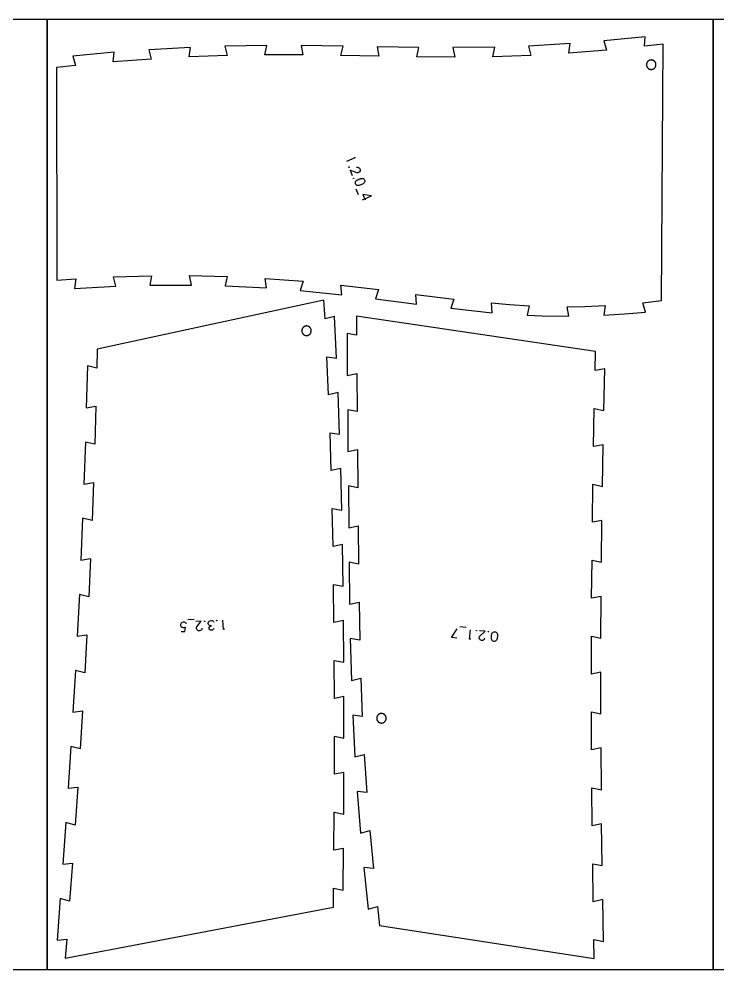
# Model space of a CAD drawing. Header units: millimetres. Extents: x 0 to 7990, y -6000 to -5000.
# Drawn here: x 4171 to 4905, y -6000 to -5000 of the extents above; entities that cross this region are included whole.
import ezdxf

# ---------------------------------------------------------------- set-up
doc = ezdxf.new("R2010")
doc.units = ezdxf.units.MM
doc.header["$MEASUREMENT"] = 0
for name, color, linetype, true_color in [('Default', 18, 'Continuous', 0x000000), ('nest$l_engrave_text', 5, 'Continuous', 0x0000ff), ('nest$l_inner_cut', 3, 'Continuous', 0x00ff00), ('nest$l_outer_cut', 1, 'Continuous', 0xff0000)]:
    doc.layers.add(name, color=color, linetype=linetype, true_color=true_color)

msp = doc.modelspace()

# ---------------------------------------------------------------- linework, layer by layer
at = {"layer": 'Default'}
for points in [[(3500, -6000), (3500, -5000), (4200, -5000), (4200, -6000)], [(4200, -6000), (4200, -5000), (4900, -5000), (4900, -6000)], [(4900, -6000), (4900, -5000), (5600, -5000), (5600, -6000)]]:
    msp.add_lwpolyline(points, close=True, dxfattribs=at)
at = {"layer": 'nest$l_engrave_text'}
for points in [[(4523, -5144.8), (4523.6, -5146.1), (4514.6, -5149.9)], [(4525.1, -5156), (4525.6, -5155.9), (4526.3, -5155.9), (4526.9, -5156), (4527.4, -5156.2), (4528.2, -5156.7), (4528.8, -5157.6), (4529, -5158.1), (4529, -5158.6), (4529, -5159.2), (4528.9, -5159.8), (4528.3, -5160.7), (4527.9, -5161.1), (4527.4, -5161.4), (4527, -5161.5), (4526.5, -5161.6), (4526.2, -5161.6), (4526, -5161.6), (4525.6, -5161.6), (4518.5, -5159.1), (4520.7, -5164.5)], [(4524.5, -5178.4), (4527.1, -5184.6)], [(4531.6, -5190), (4540.9, -5186.1), (4532, -5184.6), (4534.4, -5190.3)], [(4341, -5644.2), (4344.7, -5644), (4345.4, -5639.8), (4344.8, -5639.9), (4343.9, -5640.1), (4343.1, -5640.1), (4342.5, -5640), (4341.8, -5639.8), (4341.3, -5639.4), (4340.8, -5638.8), (4340.5, -5638.1), (4340.4, -5637.4), (4340.5, -5636.6), (4340.8, -5635.8), (4341.2, -5635.1), (4341.7, -5634.5), (4342.4, -5634.1), (4343.4, -5633.9), (4344.1, -5634), (4344.9, -5634.3), (4345.6, -5634.8), (4346, -5635.2), (4346.2, -5635.5), (4346.2, -5635.7)], [(4354.7, -5631.6), (4347.9, -5631.9)], [(4362.8, -5640.5), (4362.7, -5641), (4362.5, -5641.7), (4362.2, -5642.2), (4361.8, -5642.6), (4361, -5643.1), (4360, -5643.4), (4359.5, -5643.4), (4359, -5643.3), (4358.4, -5643.1), (4357.9, -5642.8), (4357.3, -5641.9), (4357, -5641.3), (4356.9, -5640.8), (4357, -5639.9), (4357.1, -5639.6), (4357.2, -5639.4), (4357.4, -5639), (4362.1, -5633.2), (4356.3, -5633.5)], [(4375.3, -5640.8), (4374.8, -5641.6), (4374.4, -5642.1), (4373.7, -5642.5), (4372.8, -5642.7), (4371.9, -5642.6), (4371.1, -5642.2), (4370.5, -5641.5), (4370.3, -5640.6), (4370.4, -5639.7), (4371, -5638.9), (4371.8, -5638.4), (4372.7, -5638.1), (4371.3, -5637.9), (4370.2, -5637.4), (4369.6, -5636.7), (4369.4, -5635.8), (4369.4, -5635), (4369.6, -5634.4), (4369.8, -5633.8), (4370.3, -5633.3), (4371.3, -5632.7), (4372.7, -5632.4), (4373.6, -5632.5), (4374.3, -5633), (4374.8, -5633.6), (4375.4, -5634.4)], [(4386.8, -5641.7), (4385.3, -5641.8), (4384.8, -5632)], [(4640.5, -5639.9), (4633.8, -5639.3)], [(4630.6, -5650.9), (4625, -5650.4), (4631, -5641.1)], [(4645.4, -5652.2), (4644, -5652.1), (4644.9, -5642.3)], [(4660, -5651), (4659.8, -5651.5), (4659.5, -5652.2), (4659.2, -5652.6), (4658.8, -5653), (4657.9, -5653.4), (4656.9, -5653.5), (4656.4, -5653.4), (4655.8, -5653.3), (4655.3, -5652.9), (4654.9, -5652.6), (4654.3, -5651.6), (4654.2, -5651), (4654.2, -5650.5), (4654.4, -5649.6), (4654.5, -5649.3), (4654.6, -5649.2), (4654.9, -5648.8), (4660.4, -5643.7), (4654.6, -5643.2)]]:
    msp.add_lwpolyline(points, dxfattribs=at)
for points in [[(4517.5, -5155.7), (4517.5, -5155.9), (4517.4, -5156), (4517.2, -5156), (4517.1, -5155.9), (4517.1, -5155.7), (4517.2, -5155.6), (4517.4, -5155.6)], [(4522.5, -5167.5), (4522.5, -5167.6), (4522.4, -5167.8), (4522.2, -5167.8), (4522.1, -5167.6), (4522.1, -5167.5), (4522.2, -5167.3), (4522.4, -5167.3)], [(4524.1, -5171.7), (4524.3, -5171), (4524.8, -5170.3), (4525.6, -5169.6), (4525.7, -5169.5), (4525.9, -5169.4), (4526.1, -5169.2), (4526.5, -5169), (4527.6, -5168.4), (4528.8, -5168), (4529.3, -5167.9), (4529.6, -5167.8), (4529.9, -5167.7), (4530, -5167.7), (4530.6, -5167.6), (4531.2, -5167.7), (4531.7, -5167.7), (4532.1, -5167.8), (4532.8, -5168.2), (4533.3, -5168.7), (4533.7, -5169.2), (4534, -5170), (4533.9, -5170.8), (4533.7, -5171.5), (4533.3, -5172.2), (4532.8, -5172.7), (4532.1, -5173.2), (4531.5, -5173.6), (4530.5, -5174.1), (4529.6, -5174.5), (4528.8, -5174.8), (4528, -5175), (4527.4, -5175.1), (4526.7, -5175), (4526, -5174.9), (4525.4, -5174.6), (4524.9, -5174.3), (4524.5, -5173.9), (4524.2, -5173.3), (4524, -5172.6)], [(4365.6, -5633.5), (4365.5, -5633.4), (4365.4, -5633.3), (4365.4, -5633.1), (4365.6, -5633), (4365.8, -5633.1), (4365.8, -5633.2), (4365.8, -5633.4)], [(4378.4, -5632.8), (4378.2, -5632.8), (4378.1, -5632.6), (4378.2, -5632.4), (4378.4, -5632.3), (4378.5, -5632.4), (4378.6, -5632.6), (4378.5, -5632.7)], [(4651.1, -5643.3), (4650.9, -5643.3), (4650.9, -5643.1), (4651, -5642.9), (4651.1, -5642.9), (4651.3, -5642.9), (4651.3, -5643.1), (4651.3, -5643.3)], [(4663.8, -5644.4), (4663.6, -5644.4), (4663.6, -5644.2), (4663.7, -5644), (4663.9, -5644), (4664, -5644.1), (4664.1, -5644.2), (4664, -5644.4)], [(4672, -5644.9), (4672.5, -5645.5), (4673, -5646.3), (4673.2, -5647.3), (4673.2, -5647.4), (4673.3, -5647.6), (4673.3, -5647.9), (4673.3, -5648.4), (4673.2, -5649.6), (4673.1, -5650.8), (4673, -5651.3), (4672.9, -5651.7), (4672.8, -5651.9), (4672.8, -5652), (4672.6, -5652.6), (4672.3, -5653.2), (4671.9, -5653.6), (4671.7, -5653.8), (4671, -5654.3), (4670.4, -5654.5), (4669.7, -5654.6), (4668.9, -5654.4), (4668.2, -5654.1), (4667.7, -5653.6), (4667.3, -5652.8), (4667.1, -5652.2), (4666.9, -5651.3), (4666.9, -5650.6), (4666.9, -5649.5), (4667, -5648.5), (4667.1, -5647.7), (4667.3, -5646.9), (4667.5, -5646.3), (4667.9, -5645.7), (4668.4, -5645.1), (4668.9, -5644.7), (4669.4, -5644.5), (4670, -5644.3), (4670.6, -5644.3), (4671.3, -5644.5)]]:
    msp.add_lwpolyline(points, close=True, dxfattribs=at)
at = {"layer": 'nest$l_inner_cut'}
for points in [[(4836.9, -5052.6), (4837.1, -5052.6), (4837.2, -5052.5), (4837.4, -5052.4), (4837.5, -5052.3), (4837.7, -5052.2), (4837.8, -5052.1), (4837.9, -5052), (4838.1, -5051.9), (4838.2, -5051.8), (4838.3, -5051.7), (4838.5, -5051.6), (4838.6, -5051.5), (4838.7, -5051.3), (4838.8, -5051.2), (4838.9, -5051.1), (4839, -5050.9), (4839.1, -5050.8), (4839.2, -5050.6), (4839.3, -5050.5), (4839.4, -5050.3), (4839.5, -5050.2), (4839.5, -5050), (4839.6, -5049.9), (4839.7, -5049.7), (4839.7, -5049.5), (4839.8, -5049.4), (4839.8, -5049.2), (4839.8, -5049), (4839.9, -5048.9), (4839.9, -5048.7), (4839.9, -5048.5), (4839.9, -5048.3), (4839.9, -5048.2), (4839.9, -5048), (4839.9, -5047.8), (4839.9, -5047.6), (4839.9, -5047.5), (4839.9, -5047.3), (4839.9, -5047.1), (4839.8, -5047), (4839.8, -5046.8), (4839.7, -5046.6), (4839.7, -5046.5), (4839.6, -5046.3), (4839.6, -5046.1), (4839.5, -5046), (4839.4, -5045.8), (4839.3, -5045.7), (4839.3, -5045.5), (4839.2, -5045.4), (4839.1, -5045.2), (4839, -5045.1), (4838.9, -5044.9), (4838.8, -5044.8), (4838.6, -5044.7), (4838.5, -5044.5), (4838.4, -5044.4), (4838.3, -5044.3), (4838.1, -5044.2), (4838, -5044.1), (4837.9, -5044), (4837.7, -5043.9), (4837.6, -5043.8), (4837.4, -5043.7), (4837.3, -5043.6), (4837.1, -5043.5), (4837, -5043.5), (4836.8, -5043.4), (4836.6, -5043.3), (4836.5, -5043.3), (4836.3, -5043.2), (4836.1, -5043.2), (4836, -5043.2), (4835.8, -5043.1), (4835.6, -5043.1), (4835.5, -5043.1), (4835.3, -5043.1), (4835.1, -5043), (4834.9, -5043), (4834.8, -5043), (4834.6, -5043.1), (4834.4, -5043.1), (4834.2, -5043.1), (4834.1, -5043.1), (4833.9, -5043.2), (4833.7, -5043.2), (4833.6, -5043.2), (4833.4, -5043.3), (4833.2, -5043.3), (4833.1, -5043.4), (4832.9, -5043.5), (4832.8, -5043.6), (4832.6, -5043.6), (4832.4, -5043.7), (4832.3, -5043.8), (4832.2, -5043.9), (4832, -5044), (4831.9, -5044.1), (4831.7, -5044.2), (4831.6, -5044.3), (4831.5, -5044.4), (4831.4, -5044.6), (4831.2, -5044.7), (4831.1, -5044.8), (4831, -5045), (4830.9, -5045.1), (4830.8, -5045.2), (4830.7, -5045.4), (4830.6, -5045.5), (4830.5, -5045.7), (4830.5, -5045.8), (4830.4, -5046), (4830.3, -5046.2), (4830.3, -5046.3), (4830.2, -5046.5), (4830.1, -5046.6), (4830.1, -5046.8), (4830.1, -5047), (4830, -5047.2), (4830, -5047.3), (4830, -5047.5), (4830, -5047.7), (4829.9, -5047.8), (4829.9, -5048), (4829.9, -5048.2), (4830, -5048.4), (4830, -5048.5), (4830, -5048.7), (4830, -5048.9), (4830, -5049), (4830.1, -5049.2), (4830.1, -5049.4), (4830.2, -5049.6), (4830.2, -5049.7), (4830.3, -5049.9), (4830.4, -5050), (4830.4, -5050.2), (4830.5, -5050.4), (4830.6, -5050.5), (4830.7, -5050.7), (4830.8, -5050.8), (4830.9, -5050.9), (4831, -5051.1), (4831.1, -5051.2), (4831.2, -5051.4), (4831.3, -5051.5), (4831.4, -5051.6), (4831.6, -5051.7), (4831.7, -5051.8), (4831.8, -5052), (4832, -5052.1), (4832.1, -5052.2), (4832.2, -5052.3), (4832.4, -5052.3), (4832.5, -5052.4), (4832.7, -5052.5), (4832.9, -5052.6), (4833, -5052.7), (4833.2, -5052.7), (4833.3, -5052.8), (4833.5, -5052.8), (4833.7, -5052.9), (4833.8, -5052.9), (4834, -5053), (4834.2, -5053), (4834.4, -5053), (4834.5, -5053), (4834.7, -5053), (4834.9, -5053), (4835, -5053), (4835.2, -5053), (4835.4, -5053), (4835.6, -5053), (4835.7, -5053), (4835.9, -5053), (4836.1, -5052.9), (4836.2, -5052.9), (4836.4, -5052.8), (4836.6, -5052.8), (4836.7, -5052.7)], [(4467.7, -5328.1), (4467.7, -5328.3), (4467.7, -5328.4), (4467.8, -5328.6), (4467.8, -5328.8), (4467.8, -5329), (4467.9, -5329.1), (4467.9, -5329.3), (4468, -5329.5), (4468, -5329.6), (4468.1, -5329.8), (4468.2, -5329.9), (4468.2, -5330.1), (4468.3, -5330.2), (4468.4, -5330.4), (4468.5, -5330.5), (4468.6, -5330.7), (4468.7, -5330.8), (4468.8, -5331), (4468.9, -5331.1), (4469, -5331.2), (4469.2, -5331.4), (4469.3, -5331.5), (4469.4, -5331.6), (4469.5, -5331.7), (4469.7, -5331.8), (4469.8, -5331.9), (4470, -5332), (4470.1, -5332.1), (4470.3, -5332.2), (4470.4, -5332.3), (4470.6, -5332.4), (4470.7, -5332.4), (4470.9, -5332.5), (4471.1, -5332.6), (4471.2, -5332.6), (4471.4, -5332.7), (4471.5, -5332.7), (4471.7, -5332.7), (4471.9, -5332.8), (4472.1, -5332.8), (4472.2, -5332.8), (4472.4, -5332.8), (4472.6, -5332.8), (4472.8, -5332.8), (4472.9, -5332.8), (4473.1, -5332.8), (4473.3, -5332.8), (4473.4, -5332.8), (4473.6, -5332.8), (4473.8, -5332.7), (4474, -5332.7), (4474.1, -5332.6), (4474.3, -5332.6), (4474.5, -5332.5), (4474.6, -5332.5), (4474.8, -5332.4), (4474.9, -5332.3), (4475.1, -5332.2), (4475.2, -5332.1), (4475.4, -5332.1), (4475.5, -5332), (4475.7, -5331.9), (4475.8, -5331.8), (4475.9, -5331.6), (4476.1, -5331.5), (4476.2, -5331.4), (4476.3, -5331.3), (4476.4, -5331.2), (4476.6, -5331), (4476.7, -5330.9), (4476.8, -5330.8), (4476.9, -5330.6), (4477, -5330.5), (4477, -5330.3), (4477.1, -5330.2), (4477.2, -5330), (4477.3, -5329.9), (4477.3, -5329.7), (4477.4, -5329.5), (4477.5, -5329.4), (4477.5, -5329.2), (4477.6, -5329), (4477.6, -5328.9), (4477.6, -5328.7), (4477.7, -5328.5), (4477.7, -5328.4), (4477.7, -5328.2), (4477.7, -5328), (4477.7, -5327.8), (4477.7, -5327.7), (4477.7, -5327.5), (4477.7, -5327.3), (4477.7, -5327.1), (4477.6, -5327), (4477.6, -5326.8), (4477.6, -5326.6), (4477.5, -5326.5), (4477.5, -5326.3), (4477.4, -5326.1), (4477.3, -5326), (4477.3, -5325.8), (4477.2, -5325.7), (4477.1, -5325.5), (4477, -5325.3), (4477, -5325.2), (4476.9, -5325.1), (4476.8, -5324.9), (4476.7, -5324.8), (4476.6, -5324.6), (4476.4, -5324.5), (4476.3, -5324.4), (4476.2, -5324.3), (4476.1, -5324.1), (4475.9, -5324), (4475.8, -5323.9), (4475.7, -5323.8), (4475.5, -5323.7), (4475.4, -5323.6), (4475.2, -5323.5), (4475.1, -5323.4), (4474.9, -5323.4), (4474.8, -5323.3), (4474.6, -5323.2), (4474.4, -5323.1), (4474.3, -5323.1), (4474.1, -5323), (4474, -5323), (4473.8, -5323), (4473.6, -5322.9), (4473.4, -5322.9), (4473.3, -5322.9), (4473.1, -5322.8), (4472.9, -5322.8), (4472.8, -5322.8), (4472.6, -5322.8), (4472.4, -5322.8), (4472.2, -5322.9), (4472.1, -5322.9), (4471.9, -5322.9), (4471.7, -5322.9), (4471.5, -5323), (4471.4, -5323), (4471.2, -5323.1), (4471, -5323.1), (4470.9, -5323.2), (4470.7, -5323.2), (4470.6, -5323.3), (4470.4, -5323.4), (4470.3, -5323.5), (4470.1, -5323.6), (4470, -5323.7), (4469.8, -5323.8), (4469.7, -5323.9), (4469.5, -5324), (4469.4, -5324.1), (4469.3, -5324.2), (4469.2, -5324.3), (4469, -5324.4), (4468.9, -5324.6), (4468.8, -5324.7), (4468.7, -5324.8), (4468.6, -5325), (4468.5, -5325.1), (4468.4, -5325.3), (4468.3, -5325.4), (4468.2, -5325.6), (4468.2, -5325.7), (4468.1, -5325.9), (4468, -5326.1), (4468, -5326.2), (4467.9, -5326.4), (4467.9, -5326.5), (4467.8, -5326.7), (4467.8, -5326.9), (4467.8, -5327.1), (4467.7, -5327.2), (4467.7, -5327.4), (4467.7, -5327.6), (4467.7, -5327.7), (4467.7, -5327.9)], [(4546.4, -5734.8), (4546.4, -5735), (4546.4, -5735.2), (4546.4, -5735.4), (4546.4, -5735.5), (4546.4, -5735.7), (4546.4, -5735.9), (4546.4, -5736.1), (4546.4, -5736.2), (4546.5, -5736.4), (4546.5, -5736.6), (4546.6, -5736.7), (4546.6, -5736.9), (4546.7, -5737.1), (4546.7, -5737.2), (4546.8, -5737.4), (4546.9, -5737.5), (4547, -5737.7), (4547.1, -5737.8), (4547.2, -5738), (4547.2, -5738.1), (4547.4, -5738.3), (4547.5, -5738.4), (4547.6, -5738.5), (4547.7, -5738.7), (4547.8, -5738.8), (4547.9, -5738.9), (4548.1, -5739), (4548.2, -5739.1), (4548.3, -5739.3), (4548.5, -5739.4), (4548.6, -5739.5), (4548.8, -5739.5), (4548.9, -5739.6), (4549.1, -5739.7), (4549.2, -5739.8), (4549.4, -5739.9), (4549.5, -5739.9), (4549.7, -5740), (4549.9, -5740), (4550, -5740.1), (4550.2, -5740.1), (4550.4, -5740.2), (4550.5, -5740.2), (4550.7, -5740.2), (4550.9, -5740.3), (4551.1, -5740.3), (4551.2, -5740.3), (4551.4, -5740.3), (4551.6, -5740.3), (4551.7, -5740.3), (4551.9, -5740.2), (4552.1, -5740.2), (4552.3, -5740.2), (4552.4, -5740.2), (4552.6, -5740.1), (4552.8, -5740.1), (4552.9, -5740), (4553.1, -5740), (4553.3, -5739.9), (4553.4, -5739.8), (4553.6, -5739.8), (4553.7, -5739.7), (4553.9, -5739.6), (4554, -5739.5), (4554.2, -5739.4), (4554.3, -5739.3), (4554.5, -5739.2), (4554.6, -5739.1), (4554.7, -5739), (4554.8, -5738.9), (4555, -5738.7), (4555.1, -5738.6), (4555.2, -5738.5), (4555.3, -5738.3), (4555.4, -5738.2), (4555.5, -5738.1), (4555.6, -5737.9), (4555.7, -5737.8), (4555.8, -5737.6), (4555.9, -5737.5), (4555.9, -5737.3), (4556, -5737.1), (4556.1, -5737), (4556.1, -5736.8), (4556.2, -5736.7), (4556.2, -5736.5), (4556.2, -5736.3), (4556.3, -5736.1), (4556.3, -5736), (4556.3, -5735.8), (4556.3, -5735.6), (4556.4, -5735.5), (4556.4, -5735.3), (4556.4, -5735.1), (4556.3, -5734.9), (4556.3, -5734.8), (4556.3, -5734.6), (4556.3, -5734.4), (4556.2, -5734.2), (4556.2, -5734.1), (4556.2, -5733.9), (4556.1, -5733.7), (4556.1, -5733.6), (4556, -5733.4), (4555.9, -5733.3), (4555.9, -5733.1), (4555.8, -5732.9), (4555.7, -5732.8), (4555.6, -5732.6), (4555.5, -5732.5), (4555.4, -5732.4), (4555.3, -5732.2), (4555.2, -5732.1), (4555.1, -5731.9), (4555, -5731.8), (4554.8, -5731.7), (4554.7, -5731.6), (4554.6, -5731.5), (4554.5, -5731.4), (4554.3, -5731.2), (4554.2, -5731.1), (4554, -5731.1), (4553.9, -5731), (4553.7, -5730.9), (4553.6, -5730.8), (4553.4, -5730.7), (4553.3, -5730.7), (4553.1, -5730.6), (4552.9, -5730.5), (4552.8, -5730.5), (4552.6, -5730.4), (4552.4, -5730.4), (4552.3, -5730.4), (4552.1, -5730.3), (4551.9, -5730.3), (4551.7, -5730.3), (4551.6, -5730.3), (4551.4, -5730.3), (4551.2, -5730.3), (4551.1, -5730.3), (4550.9, -5730.3), (4550.7, -5730.3), (4550.5, -5730.3), (4550.4, -5730.4), (4550.2, -5730.4), (4550, -5730.5), (4549.9, -5730.5), (4549.7, -5730.6), (4549.5, -5730.6), (4549.4, -5730.7), (4549.2, -5730.8), (4549.1, -5730.8), (4548.9, -5730.9), (4548.8, -5731), (4548.6, -5731.1), (4548.5, -5731.2), (4548.3, -5731.3), (4548.2, -5731.4), (4548.1, -5731.5), (4547.9, -5731.6), (4547.8, -5731.8), (4547.7, -5731.9), (4547.6, -5732), (4547.5, -5732.1), (4547.4, -5732.3), (4547.3, -5732.4), (4547.2, -5732.6), (4547.1, -5732.7), (4547, -5732.9), (4546.9, -5733), (4546.8, -5733.2), (4546.8, -5733.3), (4546.7, -5733.5), (4546.6, -5733.7), (4546.6, -5733.8), (4546.5, -5734), (4546.5, -5734.2), (4546.4, -5734.3), (4546.4, -5734.5), (4546.4, -5734.7)]]:
    msp.add_lwpolyline(points, close=True, dxfattribs=at)
at = {"layer": 'nest$l_outer_cut'}
for points in [[(4210.2, -5274.7), (4230.1, -5273.2), (4228.7, -5283.3), (4272.4, -5280.9), (4269.9, -5271), (4309.7, -5269.9), (4307.8, -5279.9), (4351.6, -5279.8), (4349.6, -5269.8), (4389.4, -5270.7), (4387, -5280.6), (4430.7, -5282.8), (4429.2, -5272.7), (4469, -5275.7), (4466, -5285.4), (4509.6, -5289.9), (4508.6, -5279.7), (4548.2, -5284.5), (4545, -5294.2), (4588.4, -5299.8), (4587.7, -5289.6), (4627.3, -5294.5), (4624.3, -5304.2), (4667.9, -5308.8), (4666.9, -5298.6), (4686.1, -5300.2), (4706.7, -5301.5), (4704.5, -5311.4), (4720.1, -5312), (4748.3, -5312.5), (4746.5, -5302.5), (4765.3, -5302.2), (4786.4, -5301.4), (4785.2, -5311.5), (4807, -5310.1), (4828.9, -5308.1), (4826.1, -5298.3), (4845.9, -5296.1), (4847.5, -5026.5), (4827.7, -5028.7), (4828.7, -5018.6), (4785, -5023), (4788, -5032.7), (4748.2, -5035.9), (4749.6, -5025.8), (4705.8, -5028.4), (4708.4, -5038.3), (4668.5, -5039.7), (4670.4, -5029.6), (4626.5, -5030.1), (4628.6, -5040.1), (4588.7, -5039.8), (4590.8, -5029.8), (4546.9, -5029.1), (4548.8, -5039.1), (4508.8, -5038.4), (4511, -5028.4), (4467.1, -5027.8), (4468.9, -5037.8), (4429, -5037.8), (4430.8, -5027.8), (4386.9, -5028.5), (4389.1, -5038.5), (4349.2, -5039.9), (4350.7, -5029.9), (4306.8, -5032.3), (4309.4, -5042.2), (4269.6, -5045.1), (4270.6, -5035), (4226.9, -5039.1), (4229.8, -5048.9), (4210, -5051)], [(4500.9, -5933.9), (4501.1, -5914), (4511.1, -5916), (4511.5, -5872.1), (4501.5, -5874), (4501.7, -5834.1), (4511.7, -5836.2), (4511.9, -5792.3), (4501.9, -5794.2), (4502, -5754.3), (4512, -5756.3), (4512, -5712.4), (4502, -5714.4), (4501.8, -5674.5), (4511.8, -5676.4), (4511.5, -5632.5), (4501.5, -5634.6), (4501.1, -5594.7), (4511.1, -5596.5), (4510.4, -5552.6), (4500.5, -5554.7), (4499.6, -5514.8), (4509.7, -5516.6), (4508.6, -5472.7), (4498.6, -5474.9), (4497.4, -5435), (4507.4, -5436.7), (4505.8, -5392.8), (4495.9, -5395.2), (4494.1, -5355.3), (4504.2, -5356.8), (4502, -5312.9), (4492.1, -5315.4), (4490.9, -5295.5), (4252.7, -5347.1), (4252.3, -5367.1), (4242.3, -5364.8), (4241.2, -5408.9), (4251.3, -5407.2), (4250.1, -5447.2), (4240.2, -5444.9), (4238.7, -5489), (4248.8, -5487.3), (4247.3, -5527.4), (4237.3, -5524.9), (4235.5, -5569), (4245.6, -5567.4), (4243.7, -5607.5), (4233.9, -5605), (4231.6, -5649), (4241.7, -5647.5), (4239.6, -5687.5), (4229.7, -5685), (4227.1, -5729), (4237.2, -5727.6), (4234.8, -5767.6), (4224.9, -5764.9), (4222, -5808.9), (4232.2, -5807.6), (4229.4, -5847.6), (4219.6, -5844.9), (4216.5, -5888.9), (4226.6, -5887.6), (4223.7, -5927.5), (4213.8, -5924.8), (4210.5, -5968.8), (4220.6, -5967.5), (4219.1, -5987.5)], [(4525.1, -5312.5), (4525.2, -5332.5), (4515.2, -5330.6), (4515.5, -5374.7), (4525.5, -5372.6), (4525.9, -5412.7), (4515.9, -5410.8), (4516.2, -5454.9), (4526.2, -5452.8), (4526.6, -5492.9), (4516.6, -5491), (4517, -5535.1), (4526.9, -5533), (4527.4, -5573.1), (4517.3, -5571.2), (4517.9, -5615.3), (4527.9, -5613.2), (4528.7, -5653.2), (4518.6, -5651.5), (4519.8, -5695.6), (4529.7, -5693.3), (4531.3, -5733.4), (4521.2, -5731.9), (4523.4, -5775.9), (4533.3, -5773.4), (4536, -5813.4), (4525.9, -5812.2), (4529.4, -5856.2), (4539.2, -5853.4), (4542.9, -5893.3), (4532.8, -5892.3), (4537.4, -5936.2), (4547.1, -5933.2), (4549.3, -5953.1), (4775.1, -5988), (4774.7, -5968.1), (4784.7, -5969.9), (4784, -5926), (4774, -5928.2), (4773.4, -5888.3), (4783.4, -5890.1), (4782.8, -5846.3), (4772.9, -5848.4), (4772.5, -5808.5), (4782.5, -5810.4), (4782.2, -5766.5), (4772.2, -5768.6), (4772, -5728.7), (4782, -5730.7), (4782, -5686.8), (4772, -5688.8), (4772.1, -5648.9), (4782.1, -5651), (4782.3, -5607.1), (4772.3, -5609), (4772.7, -5569.1), (4782.6, -5571.2), (4783.1, -5527.3), (4773.1, -5529.2), (4773.7, -5489.3), (4783.7, -5491.5), (4784.4, -5447.6), (4774.4, -5449.4), (4775.1, -5409.6), (4785.1, -5411.8), (4786, -5367.9), (4776, -5369.7), (4776.4, -5349.7)]]:
    msp.add_lwpolyline(points, close=True, dxfattribs=at)

doc.saveas('drawing.dxf')
